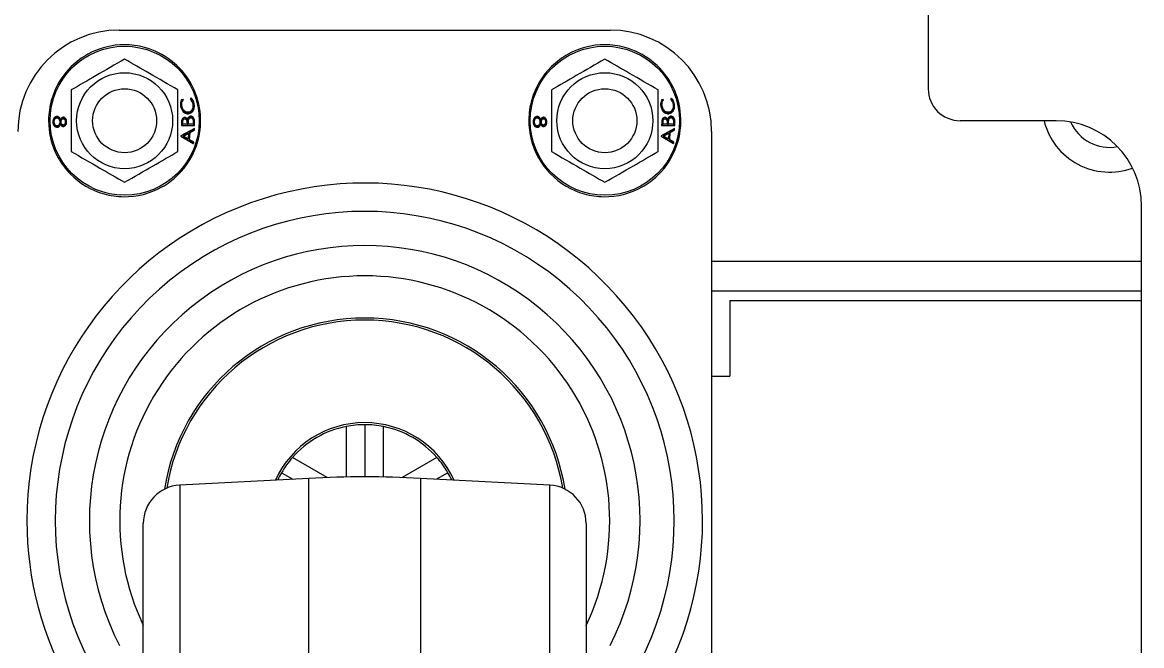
# Model space of a CAD drawing. Header units: inches. Extents: x 40138 to 76695, y -14500 to -5279.
# Drawn here: x 72020.1 to 72125, y -10757.7 to -10699.2 of the extents above; entities that cross this region are included whole.
import ezdxf

# ---------------------------------------------------------------- set-up
doc = ezdxf.new("R2010")
doc.units = ezdxf.units.IN
doc.header["$LTSCALE"] = 2
doc.header["$MEASUREMENT"] = 0
doc.header["$PDMODE"] = 35
doc.header["$PDSIZE"] = -1
doc.layers.add('M-ANNO-DIMS', color=7, linetype='Continuous', lineweight=13)
doc.layers.add('M-OBJECT-DETAILS', color=7, linetype='Continuous', lineweight=9)
doc.styles.get("Standard").update_dxf_attribs({"font": 'romans.shx', "width": 0.8})
doc.dimstyles.new('Details World Wide', dxfattribs={"dimscale": 4, "dimtxt": 4.5, "dimasz": 3.5, "dimexe": 0.75, "dimexo": 0.75, "dimgap": 0.75, "dimtad": 0, "dimtih": 1, "dimtoh": 1, "dimdec": 0, "dimzin": 4, "dimdsep": 46, "dimtxsty": 'Standard', "dimcen": 0, "dimclrd": 256, "dimclre": 256, "dimclrt": 256, "dimadec": 0, "dimazin": 1, "dimtfac": 1, "dimtdec": 0, "dimtmove": 0, "dimatfit": 3, "dimfxl": 1, "dimtolj": 1, "dimtzin": 0, "dimlwd": -1, "dimlwe": -1, "dimarcsym": 0})

# ---------------------------------------------------------------- blocks, each defined once
blk = doc.blocks.new('*D22')
at = {"layer": 'Defpoints', "color": 0, "transparency": 16777216}
for p in [(71651, -9716.26), (72113.51, -9716.26), (72113.51, -10834.64)]:
    blk.add_point(p, dxfattribs=at)
at = {"layer": 'M-ANNO-DIMS', "transparency": 16777216}
for p, q in [((72110.51, -9716.26), (71648, -9716.26)), ((71651, -9730.26), (71651, -10349.88)), ((71651, -10820.64), (71651, -10413.31)), ((72110.51, -10834.64), (71648, -10834.64))]:
    blk.add_line(p, q, dxfattribs=at)
for points in [[(71648.67, -9730.26), (71653.33, -9730.26), (71651, -9716.26)], [(71648.67, -10820.64), (71653.33, -10820.64), (71651, -10834.64)]]:
    blk.add_solid(points, dxfattribs=at)
at = {"layer": 'M-ANNO-DIMS', "transparency": 16777216, "insert": (71651, -10381.59), "char_height": 18, "attachment_point": 5}
blk.add_mtext('\\A1;1118\\P [44.03]', dxfattribs=at)
blk = doc.blocks.new('*D31')
at = {"layer": 'Defpoints', "color": 0, "transparency": 16777216}
for p in [(71562.32, -9687.95), (72089.45, -9687.95), (72089.45, -10862.95)]:
    blk.add_point(p, dxfattribs=at)
at = {"layer": 'M-ANNO-DIMS', "transparency": 16777216}
for p, q in [((72086.45, -9687.95), (71559.32, -9687.95)), ((71562.32, -9701.95), (71562.32, -10224.68)), ((71562.32, -10848.95), (71562.32, -10288.11)), ((72086.45, -10862.95), (71559.32, -10862.95))]:
    blk.add_line(p, q, dxfattribs=at)
for points in [[(71559.99, -9701.95), (71564.66, -9701.95), (71562.32, -9687.95)], [(71559.99, -10848.95), (71564.66, -10848.95), (71562.32, -10862.95)]]:
    blk.add_solid(points, dxfattribs=at)
at = {"layer": 'M-ANNO-DIMS', "transparency": 16777216, "insert": (71562.32, -10256.4), "char_height": 18, "attachment_point": 5}
blk.add_mtext('\\A1;1175\\P [46.26]', dxfattribs=at)
blk = doc.blocks.new('*D32')
at = {"layer": 'Defpoints', "color": 0, "transparency": 16777216}
for p in [(72114.66, -10657.25), (71748.48, -10809.9), (71963.01, -10809.9)]:
    blk.add_point(p, dxfattribs=at)
at = {"layer": 'M-ANNO-DIMS', "transparency": 16777216}
for p, q in [((72111.66, -10657.25), (71745.48, -10657.25)), ((71748.48, -10671.25), (71748.48, -10723.53)), ((71748.48, -10795.9), (71748.48, -10786.96)), ((71960.01, -10809.9), (71745.48, -10809.9))]:
    blk.add_line(p, q, dxfattribs=at)
for points in [[(71746.15, -10671.25), (71750.82, -10671.25), (71748.48, -10657.25)], [(71746.15, -10795.9), (71750.82, -10795.9), (71748.48, -10809.9)]]:
    blk.add_solid(points, dxfattribs=at)
at = {"layer": 'M-ANNO-DIMS', "transparency": 16777216, "insert": (71748.48, -10755.25), "char_height": 18, "attachment_point": 5}
blk.add_mtext('\\A1;153\\P [6.01]', dxfattribs=at)

msp = doc.modelspace()

# ---------------------------------------------------------------- linework, layer by layer
at = {"layer": 'M-OBJECT-DETAILS', "linetype": 'Continuous', "lineweight": 5}
for p, q in [((72105.02, -10696.738), (72105.02, -10705.447)), ((72117.02, -10708.447), (72108.02, -10708.447)), ((72125.02, -10775.447), (72125.02, -10716.447)), ((72084.72, -10721.611), (72125.02, -10721.611)), ((72084.72, -10724.397), (72125.02, -10724.397)), ((72086.439, -10725.286), (72086.439, -10732.397)), ((72086.439, -10725.286), (72125.02, -10725.286)), ((72084.72, -10732.397), (72086.439, -10732.397))]:
    msp.add_line(p, q, dxfattribs=at)
at = {"layer": 'M-OBJECT-DETAILS', "linetype": 'Continuous', "lineweight": 0}
for p, q in [((72029.22, -10699.945), (72075.22, -10699.945)), ((72035.223, -10706.458), (72035.026, -10706.493)), ((72035.028, -10706.993), (72035.08, -10706.993)), ((72035.93, -10706.338), (72035.873, -10706.447)), ((72035.942, -10706.336), (72035.93, -10706.338)), ((72036.193, -10706.982), (72036.254, -10706.982)), ((72080.223, -10706.458), (72080.026, -10706.493)), ((72080.028, -10706.993), (72080.08, -10706.993)), ((72080.93, -10706.338), (72080.873, -10706.447)), ((72080.942, -10706.336), (72080.93, -10706.338)), ((72081.193, -10706.982), (72081.254, -10706.982)), ((72035.549, -10707.657), (72035.647, -10707.657)), ((72035.978, -10707.601), (72036.075, -10707.601)), ((72080.549, -10707.657), (72080.647, -10707.657)), ((72080.978, -10707.601), (72081.075, -10707.601)), ((72023.114, -10708.549), (72022.999, -10708.549)), ((72023.249, -10708.947), (72023.14, -10708.947)), ((72023.489, -10708.176), (72023.376, -10708.176)), ((72023.501, -10708.926), (72023.392, -10708.926)), ((72023.759, -10708.56), (72023.644, -10708.56)), ((72023.829, -10708.338), (72023.714, -10708.338)), ((72023.829, -10708.771), (72023.717, -10708.771)), ((72024.087, -10708.253), (72023.973, -10708.253)), ((72024.09, -10708.849), (72023.98, -10708.849)), ((72024.278, -10708.551), (72024.163, -10708.551)), ((72035.048, -10708.614), (72035.042, -10708.907)), ((72035.06, -10708.589), (72035.174, -10708.589)), ((72035.06, -10708.589), (72035.06, -10708.772)), ((72035.06, -10708.772), (72035.172, -10708.772)), ((72035.172, -10708.772), (72035.174, -10708.589)), ((72035.565, -10708.772), (72035.172, -10708.772)), ((72035.24, -10708.272), (72035.354, -10708.272)), ((72035.499, -10708.311), (72035.614, -10708.311)), ((72035.567, -10708.682), (72035.565, -10708.772)), ((72035.579, -10708.683), (72035.579, -10708.772)), ((72035.579, -10708.683), (72035.693, -10708.683)), ((72035.579, -10708.772), (72035.691, -10708.772)), ((72035.594, -10708.402), (72035.709, -10708.402)), ((72035.691, -10708.772), (72035.693, -10708.683)), ((72036.148, -10708.772), (72035.691, -10708.772)), ((72035.813, -10708.157), (72035.926, -10708.157)), ((72036.15, -10708.58), (72036.148, -10708.772)), ((72036.161, -10708.501), (72036.161, -10708.907)), ((72036.161, -10708.501), (72036.276, -10708.501)), ((72036.271, -10708.907), (72036.276, -10708.501)), ((72068.114, -10708.549), (72067.999, -10708.549)), ((72068.249, -10708.947), (72068.14, -10708.947)), ((72068.489, -10708.176), (72068.376, -10708.176)), ((72068.501, -10708.926), (72068.392, -10708.926)), ((72068.759, -10708.56), (72068.644, -10708.56)), ((72068.829, -10708.338), (72068.714, -10708.338)), ((72068.829, -10708.771), (72068.717, -10708.771)), ((72069.087, -10708.253), (72068.973, -10708.253)), ((72069.09, -10708.849), (72068.98, -10708.849)), ((72069.278, -10708.551), (72069.163, -10708.551)), ((72080.048, -10708.614), (72080.042, -10708.907)), ((72080.06, -10708.589), (72080.174, -10708.589)), ((72080.06, -10708.589), (72080.06, -10708.772)), ((72080.06, -10708.772), (72080.172, -10708.772)), ((72080.172, -10708.772), (72080.174, -10708.589)), ((72080.565, -10708.772), (72080.172, -10708.772)), ((72080.24, -10708.272), (72080.354, -10708.272)), ((72080.499, -10708.311), (72080.614, -10708.311)), ((72080.567, -10708.682), (72080.565, -10708.772)), ((72080.579, -10708.683), (72080.579, -10708.772)), ((72080.579, -10708.683), (72080.693, -10708.683)), ((72080.579, -10708.772), (72080.691, -10708.772)), ((72080.594, -10708.402), (72080.709, -10708.402)), ((72080.691, -10708.772), (72080.693, -10708.683)), ((72081.148, -10708.772), (72080.691, -10708.772)), ((72080.813, -10708.157), (72080.926, -10708.157)), ((72081.15, -10708.58), (72081.148, -10708.772)), ((72081.161, -10708.501), (72081.161, -10708.907)), ((72081.161, -10708.501), (72081.276, -10708.501)), ((72081.271, -10708.907), (72081.276, -10708.501)), ((72034.987, -10709.868), (72034.985, -10709.887)), ((72034.985, -10709.887), (72036.14, -10710.586)), ((72036.263, -10709.176), (72034.987, -10709.868)), ((72035.642, -10709.615), (72035.173, -10709.879)), ((72035.173, -10709.879), (72035.642, -10710.151)), ((72035.173, -10709.879), (72035.227, -10709.879)), ((72035.227, -10709.879), (72035.72, -10709.615)), ((72035.678, -10710.151), (72035.227, -10709.879)), ((72035.642, -10709.615), (72035.72, -10709.615)), ((72035.642, -10710.151), (72035.678, -10710.151)), ((72035.72, -10709.615), (72035.678, -10710.151)), ((72036.161, -10709.322), (72035.768, -10709.544)), ((72035.768, -10709.544), (72035.768, -10710.224)), ((72035.768, -10709.544), (72035.851, -10709.544)), ((72035.798, -10710.224), (72035.851, -10709.544)), ((72035.851, -10709.544), (72036.257, -10709.322)), ((72036.161, -10709.231), (72036.161, -10709.322)), ((72036.161, -10709.322), (72036.257, -10709.322)), ((72036.257, -10709.322), (72036.263, -10709.176)), ((72079.987, -10709.868), (72079.985, -10709.887)), ((72079.985, -10709.887), (72081.14, -10710.586)), ((72081.263, -10709.176), (72079.987, -10709.868)), ((72080.642, -10709.615), (72080.173, -10709.879)), ((72080.173, -10709.879), (72080.642, -10710.151)), ((72080.173, -10709.879), (72080.227, -10709.879)), ((72080.227, -10709.879), (72080.72, -10709.615)), ((72080.678, -10710.151), (72080.227, -10709.879)), ((72080.642, -10709.615), (72080.72, -10709.615)), ((72080.642, -10710.151), (72080.678, -10710.151)), ((72080.72, -10709.615), (72080.678, -10710.151)), ((72081.161, -10709.322), (72080.768, -10709.544)), ((72080.768, -10709.544), (72080.768, -10710.224)), ((72080.768, -10709.544), (72080.851, -10709.544)), ((72080.798, -10710.224), (72080.851, -10709.544)), ((72080.851, -10709.544), (72081.257, -10709.322)), ((72081.161, -10709.231), (72081.161, -10709.322)), ((72081.161, -10709.322), (72081.257, -10709.322)), ((72081.257, -10709.322), (72081.263, -10709.176)), ((72084.72, -10709.445), (72084.72, -10782.445)), ((72035.768, -10710.224), (72036.161, -10710.452)), ((72035.768, -10710.224), (72035.798, -10710.224)), ((72036.175, -10710.452), (72035.798, -10710.224)), ((72036.14, -10710.586), (72036.161, -10710.59)), ((72036.161, -10710.59), (72036.175, -10710.452)), ((72036.161, -10710.452), (72036.161, -10710.59)), ((72036.161, -10710.452), (72036.175, -10710.452)), ((72080.768, -10710.224), (72081.161, -10710.452)), ((72080.768, -10710.224), (72080.798, -10710.224)), ((72081.175, -10710.452), (72080.798, -10710.224)), ((72081.14, -10710.586), (72081.161, -10710.59)), ((72081.161, -10710.59), (72081.175, -10710.452)), ((72081.161, -10710.452), (72081.161, -10710.59)), ((72081.161, -10710.452), (72081.175, -10710.452)), ((72050.47, -10737.117), (72050.47, -10741.853)), ((72052.22, -10736.945), (72052.22, -10741.837)), ((72053.97, -10741.853), (72053.97, -10737.117)), ((72048.711, -10741.899), (72045.449, -10740.015)), ((72058.99, -10740.015), (72055.728, -10741.899)), ((72044.425, -10741.445), (72045.479, -10742.053)), ((72060.014, -10741.445), (72058.96, -10742.053)), ((72046.986, -10741.974), (72034.881, -10742.609)), ((72034.881, -10742.609), (72034.881, -10792.141)), ((72046.986, -10792.776), (72046.986, -10741.974)), ((72069.558, -10742.609), (72057.453, -10741.974)), ((72057.453, -10741.974), (72057.453, -10767.375)), ((72069.558, -10767.375), (72069.558, -10742.609)), ((72031.47, -10788.546), (72031.47, -10746.204)), ((72072.97, -10746.204), (72072.97, -10788.546))]:
    msp.add_line(p, q, dxfattribs=at)
for centre, radius in [((72029.72, -10708.445), 6.991), ((72074.72, -10708.445), 6.991), ((72029.72, -10708.445), 4.5), ((72074.72, -10708.445), 4.5), ((72029.72, -10708.445), 3), ((72074.72, -10708.445), 3)]:
    msp.add_circle(centre, radius, dxfattribs=at)
for centre, radius, start, end in [((72029.22, -10709.445), 9.5, 90, 180), ((72075.22, -10709.445), 9.5, 0, 90), ((72029.72, -10708.445), 7.125, 90, 118.83254), ((72029.72, -10708.445), 7.125, 74.85515, 90), ((72029.72, -10708.445), 7.125, 29.55583, 74.85515), ((72074.72, -10708.445), 7.125, 90, 118.83254), ((72074.72, -10708.445), 7.125, 74.85515, 90), ((72074.72, -10708.445), 7.125, 29.55583, 74.85515), ((72029.72, -10708.445), 7.125, 118.83254, 134.51966), ((72074.72, -10708.445), 7.125, 118.83254, 134.51966), ((72029.72, -10708.445), 7.125, 134.51966, 164.00096), ((72074.72, -10708.445), 7.125, 134.51966, 164.00096), ((72029.72, -10708.445), 7.125, 344.49332, 29.55583), ((72074.72, -10708.445), 7.125, 344.49332, 29.55583), ((72029.72, -10708.445), 7.125, 164.00096, 179.48437), ((72074.72, -10708.445), 7.125, 164.00096, 179.48437), ((72029.72, -10708.445), 7.125, 179.48437, 209.15255), ((72074.72, -10708.445), 7.125, 179.48437, 209.15255), ((72029.72, -10708.445), 7.125, 313.82718, 344.49332), ((72074.72, -10708.445), 7.125, 313.82718, 344.49332), ((72029.72, -10708.445), 7.125, 209.15255, 224.38376), ((72074.72, -10708.445), 7.125, 209.15255, 224.38376), ((72052.22, -10745.945), 31.658, 329.28504, 180), ((72029.72, -10708.445), 7.125, 224.38376, 254.28676), ((72029.72, -10708.445), 7.125, 299.40158, 313.82718), ((72074.72, -10708.445), 7.125, 224.38376, 254.28676), ((72074.72, -10708.445), 7.125, 299.40158, 313.82718), ((72029.72, -10708.445), 7.125, 254.28676, 269.18993), ((72029.72, -10708.445), 7.125, 269.18993, 299.40158), ((72074.72, -10708.445), 7.125, 254.28676, 269.18993), ((72074.72, -10708.445), 7.125, 269.18993, 299.40158), ((72052.22, -10745.945), 29, 333.00241, 206.99759), ((72052.22, -10745.945), 25.8, 333.00241, 206.99759), ((72052.22, -10745.945), 22.957, 90, 205.33136), ((72052.22, -10745.945), 22.957, 334.66864, 90), ((72052.22, -10745.945), 19, 8.9532, 171.0468), ((72052.22, -10745.945), 18.806, 9.34943, 170.65057), ((72052.22, -10745.945), 9.194, 24.45771, 155.54229), ((72052.22, -10745.945), 9, 101.21227, 138.78773), ((72052.22, -10745.945), 9, 90, 101.21227), ((72052.22, -10745.945), 9, 78.78773, 90), ((72052.22, -10745.945), 9, 41.21227, 78.78773), ((72052.22, -10745.945), 9, 138.78773, 150), ((72052.22, -10745.945), 9, 30, 41.21227), ((72052.22, -10745.945), 9, 150, 154.89946), ((72052.22, -10745.945), 9, 25.10054, 30), ((72035.07, -10746.204), 3.6, 93, 180), ((72052.22, -10841.837), 100, 87, 93), ((72069.37, -10746.204), 3.6, 0, 87), ((72052.22, -10745.945), 31.658, 180, 209.72409)]:
    msp.add_arc(centre, radius, start, end, dxfattribs=at)
at = {"layer": 'M-OBJECT-DETAILS', "linetype": 'Continuous', "lineweight": 5}
for centre, radius, start, end in [((72108.02, -10705.447), 3, 180, 270), ((72122.02, -10706.943), 6.325, 193.75593, 290.00609), ((72117.02, -10716.447), 8, 0, 90), ((72122.02, -10706.943), 4, 203.84857, 280.65422)]:
    msp.add_arc(centre, radius, start, end, dxfattribs=at)
at = {"layer": 'M-OBJECT-DETAILS', "linetype": 'Continuous', "lineweight": 0}
for points, knots in [([(72029.72, -10702.672), (72028.826, -10703.187), (72027.156, -10704.152), (72025.493, -10705.112), (72024.72, -10705.558)], [0, 0, 0, 0, 0.53471681, 1, 1, 1, 1]), ([(72034.72, -10705.558), (72033.826, -10705.043), (72032.156, -10704.078), (72030.493, -10703.118), (72029.72, -10702.672)], [0, 0, 0, 0, 0.5347158, 1, 1, 1, 1]), ([(72074.72, -10702.672), (72073.826, -10703.187), (72072.156, -10704.152), (72070.493, -10705.112), (72069.72, -10705.558)], [0, 0, 0, 0, 0.5347158, 1, 1, 1, 1]), ([(72079.72, -10705.558), (72078.826, -10705.043), (72077.156, -10704.078), (72075.493, -10703.118), (72074.72, -10702.672)], [0, 0, 0, 0, 0.5347146, 1, 1, 1, 1]), ([(72024.72, -10705.558), (72024.72, -10705.785), (72024.72, -10706.964), (72024.72, -10708.953), (72024.72, -10710.624), (72024.72, -10711.332)], [0, 0, 0, 0, 0.120906, 0.6274097, 1, 1, 1, 1]), ([(72034.72, -10711.332), (72034.72, -10710.624), (72034.72, -10708.953), (72034.72, -10706.964), (72034.72, -10705.785), (72034.72, -10705.558)], [0, 0, 0, 0, 0.3725903, 0.879094, 1, 1, 1, 1]), ([(72069.72, -10705.558), (72069.72, -10705.785), (72069.72, -10706.964), (72069.72, -10708.953), (72069.72, -10710.624), (72069.72, -10711.332)], [0, 0, 0, 0, 0.120906, 0.6274097, 1, 1, 1, 1]), ([(72079.72, -10711.332), (72079.72, -10710.624), (72079.72, -10708.953), (72079.72, -10706.964), (72079.72, -10705.785), (72079.72, -10705.558)], [0, 0, 0, 0, 0.3725903, 0.879094, 1, 1, 1, 1]), ([(72035.026, -10706.493), (72034.997, -10706.57), (72034.939, -10706.722), (72034.947, -10706.898), (72034.951, -10706.984)], [0, 0, 0, 0, 0.5096757, 1, 1, 1, 1]), ([(72034.951, -10706.984), (72034.967, -10707.086), (72034.995, -10707.274), (72035.128, -10707.516), (72035.299, -10707.694), (72035.483, -10707.782), (72035.6, -10707.789), (72035.644, -10707.791)], [0, 0, 0, 0, 0.2433929, 0.4508538, 0.6578402, 0.8742338, 1, 1, 1, 1]), ([(72035.223, -10706.458), (72035.183, -10706.507), (72035.117, -10706.587), (72035.062, -10706.731), (72035.033, -10706.859), (72035.03, -10706.948), (72035.028, -10706.993)], [0, 0, 0, 0, 0.33933138, 0.55947258, 0.77975226, 1, 1, 1, 1]), ([(72035.028, -10706.993), (72035.037, -10707.088), (72035.055, -10707.28), (72035.189, -10707.503), (72035.364, -10707.636), (72035.487, -10707.65), (72035.549, -10707.657)], [0, 0, 0, 0, 0.2798687, 0.559517, 0.7796829, 1, 1, 1, 1]), ([(72035.08, -10706.993), (72035.077, -10706.941), (72035.071, -10706.811), (72035.111, -10706.616), (72035.187, -10706.509), (72035.223, -10706.458)], [0, 0, 0, 0, 0.2563584, 0.6516052, 1, 1, 1, 1]), ([(72035.647, -10707.657), (72035.586, -10707.65), (72035.465, -10707.637), (72035.303, -10707.524), (72035.182, -10707.359), (72035.105, -10707.176), (72035.087, -10707.049), (72035.08, -10706.993)], [0, 0, 0, 0, 0.2134098, 0.4279414, 0.6255478, 0.8326875, 1, 1, 1, 1]), ([(72036.127, -10706.983), (72036.128, -10707.07), (72036.128, -10707.229), (72036.042, -10707.434), (72035.915, -10707.582), (72035.771, -10707.65), (72035.679, -10707.655), (72035.647, -10707.657)], [0, 0, 0, 0, 0.2511324, 0.46214, 0.6729066, 0.8843233, 1, 1, 1, 1]), ([(72035.873, -10706.447), (72035.907, -10706.482), (72035.992, -10706.571), (72036.094, -10706.754), (72036.116, -10706.907), (72036.127, -10706.983)], [0, 0, 0, 0, 0.2495634, 0.6280349, 1, 1, 1, 1]), ([(72036.254, -10706.982), (72036.239, -10706.884), (72036.21, -10706.686), (72036.081, -10706.465), (72035.977, -10706.368), (72035.942, -10706.336)], [0, 0, 0, 0, 0.3977308, 0.7984549, 1, 1, 1, 1]), ([(72035.942, -10706.336), (72035.993, -10706.393), (72036.077, -10706.487), (72036.149, -10706.661), (72036.187, -10706.819), (72036.191, -10706.928), (72036.193, -10706.982)], [0, 0, 0, 0, 0.3393406, 0.5595146, 0.7797116, 1, 1, 1, 1]), ([(72036.193, -10706.982), (72036.189, -10707.061), (72036.183, -10707.191), (72036.133, -10707.362), (72036.068, -10707.495), (72036.008, -10707.566), (72035.978, -10707.601)], [0, 0, 0, 0, 0.3398538, 0.5599384, 0.7799793, 1, 1, 1, 1]), ([(72036.075, -10707.601), (72036.12, -10707.54), (72036.21, -10707.418), (72036.26, -10707.192), (72036.256, -10707.045), (72036.254, -10706.982)], [0, 0, 0, 0, 0.3621811, 0.7253737, 1, 1, 1, 1]), ([(72080.026, -10706.493), (72079.997, -10706.57), (72079.939, -10706.722), (72079.947, -10706.898), (72079.951, -10706.984)], [0, 0, 0, 0, 0.5096757, 1, 1, 1, 1]), ([(72079.951, -10706.984), (72079.967, -10707.086), (72079.995, -10707.274), (72080.128, -10707.516), (72080.299, -10707.694), (72080.483, -10707.782), (72080.6, -10707.789), (72080.644, -10707.791)], [0, 0, 0, 0, 0.2433929, 0.4508538, 0.6578402, 0.8742338, 1, 1, 1, 1]), ([(72080.223, -10706.458), (72080.183, -10706.507), (72080.117, -10706.587), (72080.062, -10706.731), (72080.033, -10706.859), (72080.03, -10706.948), (72080.028, -10706.993)], [0, 0, 0, 0, 0.33933138, 0.55947258, 0.77975226, 1, 1, 1, 1]), ([(72080.028, -10706.993), (72080.037, -10707.088), (72080.055, -10707.28), (72080.189, -10707.503), (72080.364, -10707.636), (72080.487, -10707.65), (72080.549, -10707.657)], [0, 0, 0, 0, 0.2798687, 0.559517, 0.7796829, 1, 1, 1, 1]), ([(72080.08, -10706.993), (72080.077, -10706.941), (72080.071, -10706.811), (72080.111, -10706.616), (72080.187, -10706.509), (72080.223, -10706.458)], [0, 0, 0, 0, 0.2563584, 0.6516052, 1, 1, 1, 1]), ([(72080.647, -10707.657), (72080.586, -10707.65), (72080.465, -10707.637), (72080.303, -10707.524), (72080.182, -10707.359), (72080.105, -10707.176), (72080.087, -10707.049), (72080.08, -10706.993)], [0, 0, 0, 0, 0.2134098, 0.4279414, 0.6255478, 0.8326875, 1, 1, 1, 1]), ([(72081.127, -10706.983), (72081.128, -10707.07), (72081.128, -10707.229), (72081.042, -10707.434), (72080.915, -10707.582), (72080.771, -10707.65), (72080.679, -10707.655), (72080.647, -10707.657)], [0, 0, 0, 0, 0.2511327, 0.4621404, 0.6729072, 0.884335, 1, 1, 1, 1]), ([(72080.873, -10706.447), (72080.907, -10706.482), (72080.992, -10706.571), (72081.094, -10706.754), (72081.116, -10706.907), (72081.127, -10706.983)], [0, 0, 0, 0, 0.2495634, 0.6280349, 1, 1, 1, 1]), ([(72081.254, -10706.982), (72081.239, -10706.884), (72081.21, -10706.686), (72081.081, -10706.465), (72080.977, -10706.368), (72080.942, -10706.336)], [0, 0, 0, 0, 0.3977283, 0.7984541, 1, 1, 1, 1]), ([(72080.942, -10706.336), (72080.993, -10706.393), (72081.077, -10706.487), (72081.149, -10706.661), (72081.187, -10706.819), (72081.191, -10706.928), (72081.193, -10706.982)], [0, 0, 0, 0, 0.3393406, 0.5595146, 0.7797116, 1, 1, 1, 1]), ([(72081.193, -10706.982), (72081.189, -10707.061), (72081.183, -10707.191), (72081.133, -10707.362), (72081.068, -10707.495), (72081.008, -10707.566), (72080.978, -10707.601)], [0, 0, 0, 0, 0.3398549, 0.5599461, 0.7799786, 1, 1, 1, 1]), ([(72081.075, -10707.601), (72081.12, -10707.54), (72081.21, -10707.418), (72081.26, -10707.192), (72081.256, -10707.045), (72081.254, -10706.982)], [0, 0, 0, 0, 0.36218119, 0.72537381, 1, 1, 1, 1]), ([(72023.382, -10708.042), (72023.338, -10708.047), (72023.25, -10708.059), (72023.138, -10708.143), (72023.052, -10708.254), (72023.005, -10708.396), (72023.001, -10708.497), (72022.999, -10708.549)], [0, 0, 0, 0, 0.2089747, 0.4185454, 0.6061098, 0.7939468, 1, 1, 1, 1]), ([(72023.114, -10708.549), (72023.118, -10708.477), (72023.125, -10708.332), (72023.225, -10708.163), (72023.354, -10708.061), (72023.447, -10708.048), (72023.493, -10708.042)], [0, 0, 0, 0, 0.2805393, 0.559258, 0.7798138, 1, 1, 1, 1]), ([(72023.714, -10708.338), (72023.683, -10708.27), (72023.633, -10708.163), (72023.52, -10708.069), (72023.438, -10708.044), (72023.392, -10708.042), (72023.382, -10708.042)], [0, 0, 0, 0, 0.4332214, 0.6822173, 0.9311622, 1, 1, 1, 1]), ([(72023.977, -10708.119), (72023.94, -10708.124), (72023.871, -10708.135), (72023.786, -10708.209), (72023.74, -10708.281), (72023.719, -10708.327), (72023.714, -10708.338)], [0, 0, 0, 0, 0.3302502, 0.6182106, 0.90672, 1, 1, 1, 1]), ([(72023.829, -10708.338), (72023.864, -10708.271), (72023.927, -10708.152), (72024.04, -10708.129), (72024.089, -10708.119)], [0, 0, 0, 0, 0.5601053, 1, 1, 1, 1]), ([(72024.289, -10708.558), (72024.285, -10708.501), (72024.275, -10708.385), (72024.203, -10708.24), (72024.103, -10708.148), (72024.023, -10708.121), (72023.982, -10708.119), (72023.977, -10708.119)], [0, 0, 0, 0, 0.26640993, 0.53513826, 0.76601902, 0.97430845, 1, 1, 1, 1]), ([(72035.978, -10707.601), (72035.904, -10707.663), (72035.771, -10707.774), (72035.611, -10707.786), (72035.54, -10707.791)], [0, 0, 0, 0, 0.5590304, 1, 1, 1, 1]), ([(72035.923, -10708.022), (72035.883, -10708.027), (72035.809, -10708.035), (72035.714, -10708.103), (72035.649, -10708.198), (72035.625, -10708.274), (72035.614, -10708.311)], [0, 0, 0, 0, 0.28468544, 0.52716022, 0.77016329, 1, 1, 1, 1]), ([(72035.644, -10707.791), (72035.683, -10707.789), (72035.797, -10707.783), (72035.951, -10707.721), (72036.041, -10707.633), (72036.075, -10707.601)], [0, 0, 0, 0, 0.2515409, 0.72488548, 1, 1, 1, 1]), ([(72035.813, -10708.022), (72035.868, -10708.031), (72035.978, -10708.049), (72036.095, -10708.184), (72036.154, -10708.343), (72036.159, -10708.448), (72036.161, -10708.501)], [0, 0, 0, 0, 0.2791324, 0.5586438, 0.7790629, 1, 1, 1, 1]), ([(72036.276, -10708.501), (72036.272, -10708.431), (72036.264, -10708.312), (72036.191, -10708.165), (72036.098, -10708.069), (72036.002, -10708.026), (72035.943, -10708.023), (72035.923, -10708.022)], [0, 0, 0, 0, 0.2910092, 0.4941352, 0.6973433, 0.8988169, 1, 1, 1, 1]), ([(72068.382, -10708.042), (72068.338, -10708.047), (72068.25, -10708.059), (72068.138, -10708.143), (72068.052, -10708.254), (72068.005, -10708.396), (72068.001, -10708.497), (72067.999, -10708.549)], [0, 0, 0, 0, 0.2089743, 0.4185447, 0.6061088, 0.7939454, 1, 1, 1, 1]), ([(72068.114, -10708.549), (72068.118, -10708.477), (72068.125, -10708.332), (72068.225, -10708.163), (72068.354, -10708.061), (72068.447, -10708.048), (72068.493, -10708.042)], [0, 0, 0, 0, 0.2805393, 0.559258, 0.7798138, 1, 1, 1, 1]), ([(72068.714, -10708.338), (72068.683, -10708.27), (72068.633, -10708.163), (72068.52, -10708.069), (72068.438, -10708.044), (72068.392, -10708.042), (72068.382, -10708.042)], [0, 0, 0, 0, 0.433214, 0.6822132, 0.9311613, 1, 1, 1, 1]), ([(72068.977, -10708.119), (72068.94, -10708.124), (72068.871, -10708.135), (72068.786, -10708.209), (72068.74, -10708.281), (72068.719, -10708.327), (72068.714, -10708.338)], [0, 0, 0, 0, 0.3302431, 0.6182227, 0.9067071, 1, 1, 1, 1]), ([(72068.829, -10708.338), (72068.864, -10708.271), (72068.927, -10708.152), (72069.04, -10708.129), (72069.089, -10708.119)], [0, 0, 0, 0, 0.5601053, 1, 1, 1, 1]), ([(72069.289, -10708.558), (72069.285, -10708.501), (72069.275, -10708.385), (72069.203, -10708.24), (72069.103, -10708.148), (72069.023, -10708.121), (72068.982, -10708.119), (72068.977, -10708.119)], [0, 0, 0, 0, 0.26640993, 0.53513826, 0.76601902, 0.97430845, 1, 1, 1, 1]), ([(72080.978, -10707.601), (72080.904, -10707.663), (72080.771, -10707.774), (72080.611, -10707.786), (72080.54, -10707.791)], [0, 0, 0, 0, 0.5590503, 1, 1, 1, 1]), ([(72080.923, -10708.022), (72080.883, -10708.027), (72080.809, -10708.035), (72080.714, -10708.103), (72080.649, -10708.198), (72080.625, -10708.274), (72080.614, -10708.311)], [0, 0, 0, 0, 0.28468544, 0.52716022, 0.77016329, 1, 1, 1, 1]), ([(72080.644, -10707.791), (72080.683, -10707.789), (72080.797, -10707.783), (72080.951, -10707.721), (72081.041, -10707.633), (72081.075, -10707.601)], [0, 0, 0, 0, 0.2515409, 0.72488548, 1, 1, 1, 1]), ([(72080.813, -10708.022), (72080.868, -10708.031), (72080.978, -10708.049), (72081.094, -10708.184), (72081.154, -10708.343), (72081.159, -10708.448), (72081.161, -10708.501)], [0, 0, 0, 0, 0.27911901, 0.5586337, 0.77906241, 1, 1, 1, 1]), ([(72081.276, -10708.501), (72081.272, -10708.431), (72081.264, -10708.312), (72081.191, -10708.165), (72081.098, -10708.069), (72081.002, -10708.026), (72080.943, -10708.023), (72080.923, -10708.022)], [0, 0, 0, 0, 0.2910146, 0.4941337, 0.6973568, 0.898816, 1, 1, 1, 1]), ([(72022.999, -10708.549), (72023.001, -10708.586), (72023.005, -10708.683), (72023.044, -10708.83), (72023.11, -10708.91), (72023.14, -10708.947)], [0, 0, 0, 0, 0.252015, 0.6536039, 1, 1, 1, 1]), ([(72023.249, -10708.947), (72023.204, -10708.883), (72023.123, -10708.767), (72023.117, -10708.616), (72023.114, -10708.549)], [0, 0, 0, 0, 0.557758, 1, 1, 1, 1]), ([(72023.125, -10708.551), (72023.129, -10708.492), (72023.135, -10708.396), (72023.19, -10708.28), (72023.258, -10708.211), (72023.324, -10708.179), (72023.364, -10708.177), (72023.376, -10708.176)], [0, 0, 0, 0, 0.32762243, 0.52792471, 0.72945724, 0.91786006, 1, 1, 1, 1]), ([(72023.392, -10708.926), (72023.363, -10708.923), (72023.307, -10708.916), (72023.232, -10708.86), (72023.171, -10708.781), (72023.132, -10708.673), (72023.127, -10708.593), (72023.125, -10708.551)], [0, 0, 0, 0, 0.1871144, 0.3749102, 0.5624261, 0.7696894, 1, 1, 1, 1]), ([(72023.14, -10708.947), (72023.159, -10708.965), (72023.213, -10709.014), (72023.304, -10709.055), (72023.373, -10709.059), (72023.398, -10709.061)], [0, 0, 0, 0, 0.2517241, 0.725899, 1, 1, 1, 1]), ([(72023.503, -10709.061), (72023.451, -10709.055), (72023.357, -10709.044), (72023.282, -10708.977), (72023.249, -10708.947)], [0, 0, 0, 0, 0.5593929, 1, 1, 1, 1]), ([(72023.376, -10708.176), (72023.405, -10708.18), (72023.462, -10708.187), (72023.542, -10708.251), (72023.606, -10708.346), (72023.64, -10708.458), (72023.643, -10708.53), (72023.644, -10708.56)], [0, 0, 0, 0, 0.1863874, 0.3737456, 0.6123902, 0.8440178, 1, 1, 1, 1]), ([(72023.644, -10708.56), (72023.641, -10708.607), (72023.635, -10708.702), (72023.575, -10708.822), (72023.498, -10708.901), (72023.432, -10708.925), (72023.399, -10708.926), (72023.392, -10708.926)], [0, 0, 0, 0, 0.2650928, 0.5323419, 0.771602, 0.9525454, 1, 1, 1, 1]), ([(72023.398, -10709.061), (72023.436, -10709.057), (72023.512, -10709.048), (72023.619, -10708.964), (72023.68, -10708.86), (72023.709, -10708.789), (72023.717, -10708.771)], [0, 0, 0, 0, 0.2664344, 0.5350233, 0.880015, 1, 1, 1, 1]), ([(72023.759, -10708.56), (72023.755, -10708.507), (72023.748, -10708.401), (72023.679, -10708.277), (72023.591, -10708.192), (72023.523, -10708.181), (72023.489, -10708.176)], [0, 0, 0, 0, 0.2802684, 0.5600894, 0.7802417, 1, 1, 1, 1]), ([(72023.501, -10708.926), (72023.541, -10708.918), (72023.623, -10708.9), (72023.704, -10708.794), (72023.752, -10708.678), (72023.757, -10708.599), (72023.759, -10708.56)], [0, 0, 0, 0, 0.2783257, 0.5585013, 0.7791632, 1, 1, 1, 1]), ([(72023.717, -10708.771), (72023.744, -10708.821), (72023.787, -10708.901), (72023.88, -10708.968), (72023.941, -10708.983), (72023.974, -10708.984), (72023.979, -10708.984)], [0, 0, 0, 0, 0.44273023, 0.6983441, 0.95457082, 1, 1, 1, 1]), ([(72023.77, -10708.556), (72023.773, -10708.516), (72023.779, -10708.437), (72023.829, -10708.342), (72023.886, -10708.281), (72023.935, -10708.256), (72023.963, -10708.254), (72023.973, -10708.253)], [0, 0, 0, 0, 0.2759537, 0.5534091, 0.7611781, 0.913187, 1, 1, 1, 1]), ([(72023.98, -10708.849), (72023.958, -10708.846), (72023.914, -10708.839), (72023.853, -10708.792), (72023.802, -10708.719), (72023.774, -10708.634), (72023.771, -10708.577), (72023.77, -10708.556)], [0, 0, 0, 0, 0.1887551, 0.3770807, 0.5951427, 0.8550785, 1, 1, 1, 1]), ([(72023.974, -10708.95), (72023.954, -10708.938), (72023.891, -10708.899), (72023.854, -10708.823), (72023.829, -10708.771)], [0, 0, 0, 0, 0.3173391, 1, 1, 1, 1]), ([(72023.973, -10708.253), (72023.992, -10708.255), (72024.029, -10708.26), (72024.082, -10708.3), (72024.126, -10708.362), (72024.158, -10708.45), (72024.162, -10708.515), (72024.163, -10708.551)], [0, 0, 0, 0, 0.1606613, 0.3220925, 0.5350304, 0.7460812, 1, 1, 1, 1]), ([(72023.979, -10708.984), (72024.015, -10708.979), (72024.088, -10708.968), (72024.181, -10708.895), (72024.248, -10708.79), (72024.285, -10708.673), (72024.288, -10708.593), (72024.289, -10708.558)], [0, 0, 0, 0, 0.2092015, 0.4191381, 0.6224595, 0.8392343, 1, 1, 1, 1]), ([(72024.163, -10708.551), (72024.161, -10708.603), (72024.157, -10708.684), (72024.109, -10708.778), (72024.057, -10708.829), (72024.01, -10708.848), (72023.985, -10708.849), (72023.98, -10708.849)], [0, 0, 0, 0, 0.3669246, 0.5747883, 0.7822107, 0.9486962, 1, 1, 1, 1]), ([(72024.278, -10708.551), (72024.276, -10708.511), (72024.272, -10708.433), (72024.227, -10708.336), (72024.163, -10708.266), (72024.113, -10708.258), (72024.087, -10708.253)], [0, 0, 0, 0, 0.2806617, 0.560556, 0.7806298, 1, 1, 1, 1]), ([(72024.09, -10708.849), (72024.121, -10708.842), (72024.185, -10708.826), (72024.266, -10708.715), (72024.274, -10708.613), (72024.278, -10708.551)], [0, 0, 0, 0, 0.2789884, 0.5597946, 1, 1, 1, 1]), ([(72035.042, -10708.907), (72035.4, -10708.907), (72035.809, -10708.907), (72036.219, -10708.907), (72036.271, -10708.907)], [0, 0, 0, 0, 0.87284896, 1, 1, 1, 1]), ([(72035.35, -10708.137), (72035.307, -10708.144), (72035.225, -10708.156), (72035.131, -10708.241), (72035.07, -10708.359), (72035.052, -10708.488), (72035.049, -10708.577), (72035.048, -10708.614)], [0, 0, 0, 0, 0.23353455, 0.43497848, 0.61023758, 0.83791474, 1, 1, 1, 1]), ([(72035.24, -10708.272), (72035.21, -10708.276), (72035.165, -10708.283), (72035.118, -10708.33), (72035.065, -10708.42), (72035.062, -10708.514), (72035.06, -10708.589)], [0, 0, 0, 0, 0.2492744, 0.3749196, 0.50066, 1, 1, 1, 1]), ([(72035.174, -10708.589), (72035.176, -10708.537), (72035.179, -10708.46), (72035.21, -10708.362), (72035.251, -10708.306), (72035.303, -10708.276), (72035.338, -10708.273), (72035.354, -10708.272)], [0, 0, 0, 0, 0.3547302, 0.5303858, 0.7079107, 0.8606182, 1, 1, 1, 1]), ([(72035.614, -10708.311), (72035.587, -10708.27), (72035.537, -10708.193), (72035.436, -10708.144), (72035.375, -10708.139), (72035.35, -10708.137)], [0, 0, 0, 0, 0.40864367, 0.75929853, 1, 1, 1, 1]), ([(72035.354, -10708.272), (72035.378, -10708.275), (72035.424, -10708.281), (72035.484, -10708.327), (72035.53, -10708.392), (72035.567, -10708.511), (72035.567, -10708.611), (72035.567, -10708.682)], [0, 0, 0, 0, 0.1545197, 0.3099733, 0.4589818, 0.6161604, 1, 1, 1, 1]), ([(72035.361, -10708.17), (72035.376, -10708.177), (72035.434, -10708.203), (72035.471, -10708.265), (72035.499, -10708.311)], [0, 0, 0, 0, 0.2555066, 1, 1, 1, 1]), ([(72035.594, -10708.402), (72035.588, -10708.454), (72035.579, -10708.548), (72035.579, -10708.641), (72035.579, -10708.683)], [0, 0, 0, 0, 0.5597594, 1, 1, 1, 1]), ([(72035.813, -10708.157), (72035.783, -10708.161), (72035.722, -10708.17), (72035.635, -10708.257), (72035.609, -10708.347), (72035.594, -10708.402)], [0, 0, 0, 0, 0.2799452, 0.5604231, 1, 1, 1, 1]), ([(72035.693, -10708.683), (72035.693, -10708.659), (72035.694, -10708.612), (72035.696, -10708.518), (72035.703, -10708.449), (72035.709, -10708.402)], [0, 0, 0, 0, 0.2503352, 0.5005243, 1, 1, 1, 1]), ([(72035.709, -10708.402), (72035.721, -10708.356), (72035.741, -10708.279), (72035.805, -10708.199), (72035.867, -10708.161), (72035.909, -10708.158), (72035.926, -10708.157)], [0, 0, 0, 0, 0.3681342, 0.6055081, 0.8440541, 1, 1, 1, 1]), ([(72035.926, -10708.157), (72035.95, -10708.16), (72035.998, -10708.166), (72036.062, -10708.216), (72036.111, -10708.286), (72036.149, -10708.41), (72036.15, -10708.511), (72036.15, -10708.58)], [0, 0, 0, 0, 0.1551268, 0.3109038, 0.4714362, 0.6349699, 1, 1, 1, 1]), ([(72067.999, -10708.549), (72068.001, -10708.586), (72068.005, -10708.683), (72068.044, -10708.83), (72068.11, -10708.91), (72068.14, -10708.947)], [0, 0, 0, 0, 0.2520168, 0.65360468, 1, 1, 1, 1]), ([(72068.249, -10708.947), (72068.204, -10708.883), (72068.123, -10708.767), (72068.117, -10708.616), (72068.114, -10708.549)], [0, 0, 0, 0, 0.557758, 1, 1, 1, 1]), ([(72068.125, -10708.551), (72068.129, -10708.492), (72068.135, -10708.396), (72068.19, -10708.28), (72068.258, -10708.211), (72068.324, -10708.179), (72068.364, -10708.177), (72068.376, -10708.176)], [0, 0, 0, 0, 0.32762243, 0.52792471, 0.72945724, 0.91786006, 1, 1, 1, 1]), ([(72068.392, -10708.926), (72068.363, -10708.923), (72068.307, -10708.916), (72068.232, -10708.86), (72068.171, -10708.781), (72068.132, -10708.673), (72068.127, -10708.593), (72068.125, -10708.551)], [0, 0, 0, 0, 0.1871125, 0.3749259, 0.5624398, 0.7696918, 1, 1, 1, 1]), ([(72068.14, -10708.947), (72068.159, -10708.965), (72068.213, -10709.014), (72068.304, -10709.055), (72068.373, -10709.059), (72068.398, -10709.061)], [0, 0, 0, 0, 0.25172366, 0.72586331, 1, 1, 1, 1]), ([(72068.503, -10709.061), (72068.451, -10709.055), (72068.357, -10709.044), (72068.282, -10708.977), (72068.249, -10708.947)], [0, 0, 0, 0, 0.5593929, 1, 1, 1, 1]), ([(72068.376, -10708.176), (72068.405, -10708.18), (72068.462, -10708.187), (72068.542, -10708.251), (72068.606, -10708.346), (72068.64, -10708.458), (72068.643, -10708.53), (72068.644, -10708.56)], [0, 0, 0, 0, 0.1863874, 0.3737456, 0.6123902, 0.8440178, 1, 1, 1, 1]), ([(72068.644, -10708.56), (72068.641, -10708.607), (72068.635, -10708.702), (72068.575, -10708.822), (72068.498, -10708.901), (72068.432, -10708.925), (72068.399, -10708.926), (72068.392, -10708.926)], [0, 0, 0, 0, 0.2650928, 0.5323419, 0.771602, 0.9525454, 1, 1, 1, 1]), ([(72068.398, -10709.061), (72068.436, -10709.057), (72068.512, -10709.048), (72068.619, -10708.964), (72068.68, -10708.86), (72068.709, -10708.789), (72068.717, -10708.771)], [0, 0, 0, 0, 0.2664367, 0.5350084, 0.8800031, 1, 1, 1, 1]), ([(72068.759, -10708.56), (72068.755, -10708.507), (72068.748, -10708.401), (72068.679, -10708.277), (72068.591, -10708.192), (72068.523, -10708.181), (72068.489, -10708.176)], [0, 0, 0, 0, 0.2802694, 0.5600914, 0.7802623, 1, 1, 1, 1]), ([(72068.501, -10708.926), (72068.541, -10708.918), (72068.623, -10708.9), (72068.704, -10708.794), (72068.752, -10708.678), (72068.757, -10708.599), (72068.759, -10708.56)], [0, 0, 0, 0, 0.2783257, 0.5585013, 0.7791632, 1, 1, 1, 1]), ([(72068.717, -10708.771), (72068.744, -10708.821), (72068.787, -10708.901), (72068.88, -10708.968), (72068.941, -10708.983), (72068.974, -10708.984), (72068.979, -10708.984)], [0, 0, 0, 0, 0.44273023, 0.6983441, 0.95457082, 1, 1, 1, 1]), ([(72068.77, -10708.556), (72068.773, -10708.516), (72068.779, -10708.437), (72068.829, -10708.342), (72068.886, -10708.281), (72068.935, -10708.256), (72068.963, -10708.254), (72068.973, -10708.253)], [0, 0, 0, 0, 0.2759462, 0.5534136, 0.7611805, 0.9131879, 1, 1, 1, 1]), ([(72068.98, -10708.849), (72068.958, -10708.846), (72068.914, -10708.839), (72068.853, -10708.792), (72068.802, -10708.719), (72068.774, -10708.634), (72068.771, -10708.577), (72068.77, -10708.556)], [0, 0, 0, 0, 0.1887551, 0.3770807, 0.5951427, 0.8550785, 1, 1, 1, 1]), ([(72068.974, -10708.95), (72068.954, -10708.938), (72068.891, -10708.899), (72068.854, -10708.823), (72068.829, -10708.771)], [0, 0, 0, 0, 0.3173391, 1, 1, 1, 1]), ([(72068.973, -10708.253), (72068.992, -10708.255), (72069.029, -10708.26), (72069.082, -10708.3), (72069.126, -10708.362), (72069.158, -10708.45), (72069.162, -10708.515), (72069.163, -10708.551)], [0, 0, 0, 0, 0.1606626, 0.3220951, 0.5350347, 0.7460754, 1, 1, 1, 1]), ([(72068.979, -10708.984), (72069.015, -10708.979), (72069.088, -10708.968), (72069.181, -10708.895), (72069.248, -10708.79), (72069.285, -10708.673), (72069.288, -10708.593), (72069.289, -10708.558)], [0, 0, 0, 0, 0.2092015, 0.4191381, 0.6224595, 0.8392343, 1, 1, 1, 1]), ([(72069.163, -10708.551), (72069.161, -10708.603), (72069.157, -10708.684), (72069.109, -10708.778), (72069.057, -10708.829), (72069.01, -10708.848), (72068.985, -10708.849), (72068.98, -10708.849)], [0, 0, 0, 0, 0.3669246, 0.5747883, 0.7822107, 0.9486962, 1, 1, 1, 1]), ([(72069.278, -10708.551), (72069.276, -10708.511), (72069.272, -10708.433), (72069.227, -10708.336), (72069.163, -10708.266), (72069.113, -10708.258), (72069.087, -10708.253)], [0, 0, 0, 0, 0.2806617, 0.560556, 0.7806298, 1, 1, 1, 1]), ([(72069.09, -10708.849), (72069.121, -10708.842), (72069.185, -10708.826), (72069.266, -10708.715), (72069.274, -10708.613), (72069.278, -10708.551)], [0, 0, 0, 0, 0.2789884, 0.5597946, 1, 1, 1, 1]), ([(72080.042, -10708.907), (72080.4, -10708.907), (72080.809, -10708.907), (72081.219, -10708.907), (72081.271, -10708.907)], [0, 0, 0, 0, 0.87284896, 1, 1, 1, 1]), ([(72080.35, -10708.137), (72080.307, -10708.144), (72080.225, -10708.156), (72080.131, -10708.241), (72080.07, -10708.359), (72080.052, -10708.488), (72080.049, -10708.577), (72080.048, -10708.614)], [0, 0, 0, 0, 0.2335334, 0.4349907, 0.6102395, 0.8379155, 1, 1, 1, 1]), ([(72080.24, -10708.272), (72080.21, -10708.276), (72080.165, -10708.283), (72080.118, -10708.33), (72080.065, -10708.42), (72080.062, -10708.514), (72080.06, -10708.589)], [0, 0, 0, 0, 0.2492716, 0.3749155, 0.5006708, 1, 1, 1, 1]), ([(72080.174, -10708.589), (72080.176, -10708.537), (72080.179, -10708.46), (72080.21, -10708.362), (72080.251, -10708.306), (72080.303, -10708.276), (72080.338, -10708.273), (72080.354, -10708.272)], [0, 0, 0, 0, 0.3547323, 0.5303874, 0.7079116, 0.8606187, 1, 1, 1, 1]), ([(72080.614, -10708.311), (72080.587, -10708.27), (72080.537, -10708.193), (72080.436, -10708.144), (72080.375, -10708.139), (72080.35, -10708.137)], [0, 0, 0, 0, 0.4086692, 0.7592967, 1, 1, 1, 1]), ([(72080.354, -10708.272), (72080.378, -10708.275), (72080.424, -10708.281), (72080.484, -10708.327), (72080.53, -10708.392), (72080.567, -10708.511), (72080.567, -10708.611), (72080.567, -10708.682)], [0, 0, 0, 0, 0.15452059, 0.3099752, 0.45897014, 0.61615807, 1, 1, 1, 1]), ([(72080.361, -10708.17), (72080.376, -10708.177), (72080.434, -10708.203), (72080.471, -10708.265), (72080.499, -10708.311)], [0, 0, 0, 0, 0.2555441, 1, 1, 1, 1]), ([(72080.594, -10708.402), (72080.588, -10708.454), (72080.579, -10708.548), (72080.579, -10708.641), (72080.579, -10708.683)], [0, 0, 0, 0, 0.5597617, 1, 1, 1, 1]), ([(72080.813, -10708.157), (72080.783, -10708.161), (72080.722, -10708.17), (72080.635, -10708.257), (72080.609, -10708.347), (72080.594, -10708.402)], [0, 0, 0, 0, 0.27994207, 0.56044147, 1, 1, 1, 1]), ([(72080.693, -10708.683), (72080.693, -10708.659), (72080.694, -10708.612), (72080.696, -10708.518), (72080.703, -10708.449), (72080.709, -10708.402)], [0, 0, 0, 0, 0.2503341, 0.5005246, 1, 1, 1, 1]), ([(72080.709, -10708.402), (72080.721, -10708.356), (72080.741, -10708.279), (72080.805, -10708.199), (72080.867, -10708.161), (72080.909, -10708.158), (72080.926, -10708.157)], [0, 0, 0, 0, 0.3681342, 0.6055081, 0.8440541, 1, 1, 1, 1]), ([(72080.926, -10708.157), (72080.95, -10708.16), (72080.998, -10708.166), (72081.062, -10708.216), (72081.111, -10708.286), (72081.149, -10708.41), (72081.15, -10708.511), (72081.15, -10708.58)], [0, 0, 0, 0, 0.1551271, 0.3109044, 0.471437, 0.634971, 1, 1, 1, 1]), ([(72024.72, -10711.332), (72025.613, -10711.848), (72027.284, -10712.812), (72028.946, -10713.772), (72029.72, -10714.219)], [0, 0, 0, 0, 0.5347146, 1, 1, 1, 1]), ([(72029.72, -10714.219), (72030.613, -10713.703), (72032.284, -10712.738), (72033.946, -10711.778), (72034.72, -10711.332)], [0, 0, 0, 0, 0.5347158, 1, 1, 1, 1]), ([(72069.72, -10711.332), (72070.613, -10711.848), (72072.284, -10712.812), (72073.946, -10713.772), (72074.72, -10714.219)], [0, 0, 0, 0, 0.5347158, 1, 1, 1, 1]), ([(72074.72, -10714.219), (72075.613, -10713.703), (72077.284, -10712.738), (72078.946, -10711.778), (72079.72, -10711.332)], [0, 0, 0, 0, 0.53471681, 1, 1, 1, 1])]:
    msp.add_open_spline(points, degree=3, knots=knots, dxfattribs=at)

# ---------------------------------------------------------------- dimensions: what is measured, and where the dimension line sits
at = {"layer": 'M-ANNO-DIMS'}
for base, p1, p2, angle, picture, middle in [((71562.322, -9687.953), (72089.446, -10862.947), (72089.446, -9687.953), 90, '*D31', (71562.322, -10256.398)), ((71650.998, -9716.261), (72113.508, -10834.639), (72113.508, -9716.261), 90, '*D22', (71650.998, -10381.593)), ((71748.485, -10809.897), (72114.656, -10657.251), (71963.013, -10809.897), 270, '*D32', (71748.485, -10755.246))]:
    dim = msp.add_linear_dim(base=base, p1=p1, p2=p2, angle=angle, dimstyle='Details World Wide', override={"dimpost": '\\X'}, dxfattribs=at)
    dim.commit()
    dim.dimension.update_dxf_attribs({"geometry": picture, "text_midpoint": middle, "dimtype": 160})

doc.saveas('drawing.dxf')
